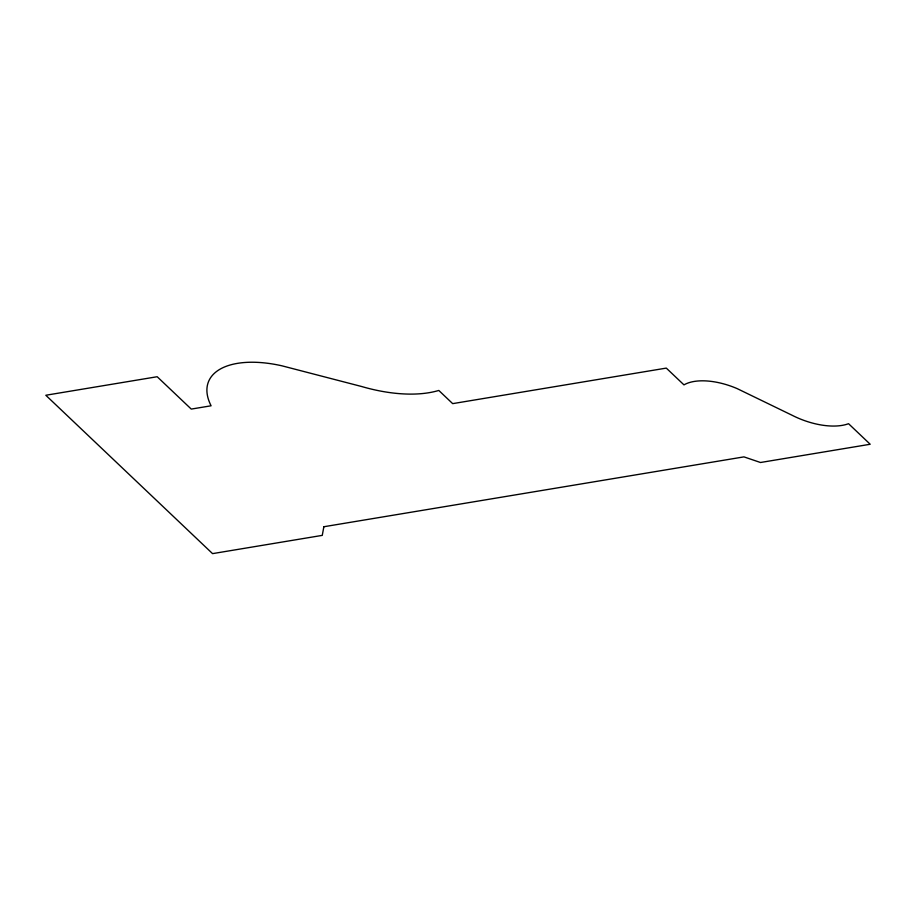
<?xml version="1.0" encoding="UTF-8"?>
<svg xmlns="http://www.w3.org/2000/svg" width="916" height="916" viewBox="0 0 916 916"><rect width="100%" height="100%" fill="white"/><g stroke="black" fill="none" stroke-linecap="round" stroke-linejoin="round"><path stroke-width="1.37" d="M323.863 526.734L322.26 535.379L212.558 553.63L45.8 395.254L157.186 376.728L191.261 409.086L211.092 405.788A88.989 43.819 21.5 0 1 281.979 365.827L361.614 386.506A110.286 54.307 21.5 0 0 438.798 390.445L452.676 403.635L666.298 368.106L683.966 384.88A51.078 25.156 21.5 0 1 737.185 388.624L792.019 415.223A51.937 25.579 21.5 0 0 848.548 423.696L870.2 444.26L760.498 462.5L743.952 456.878L323.863 526.734"/></g></svg>
